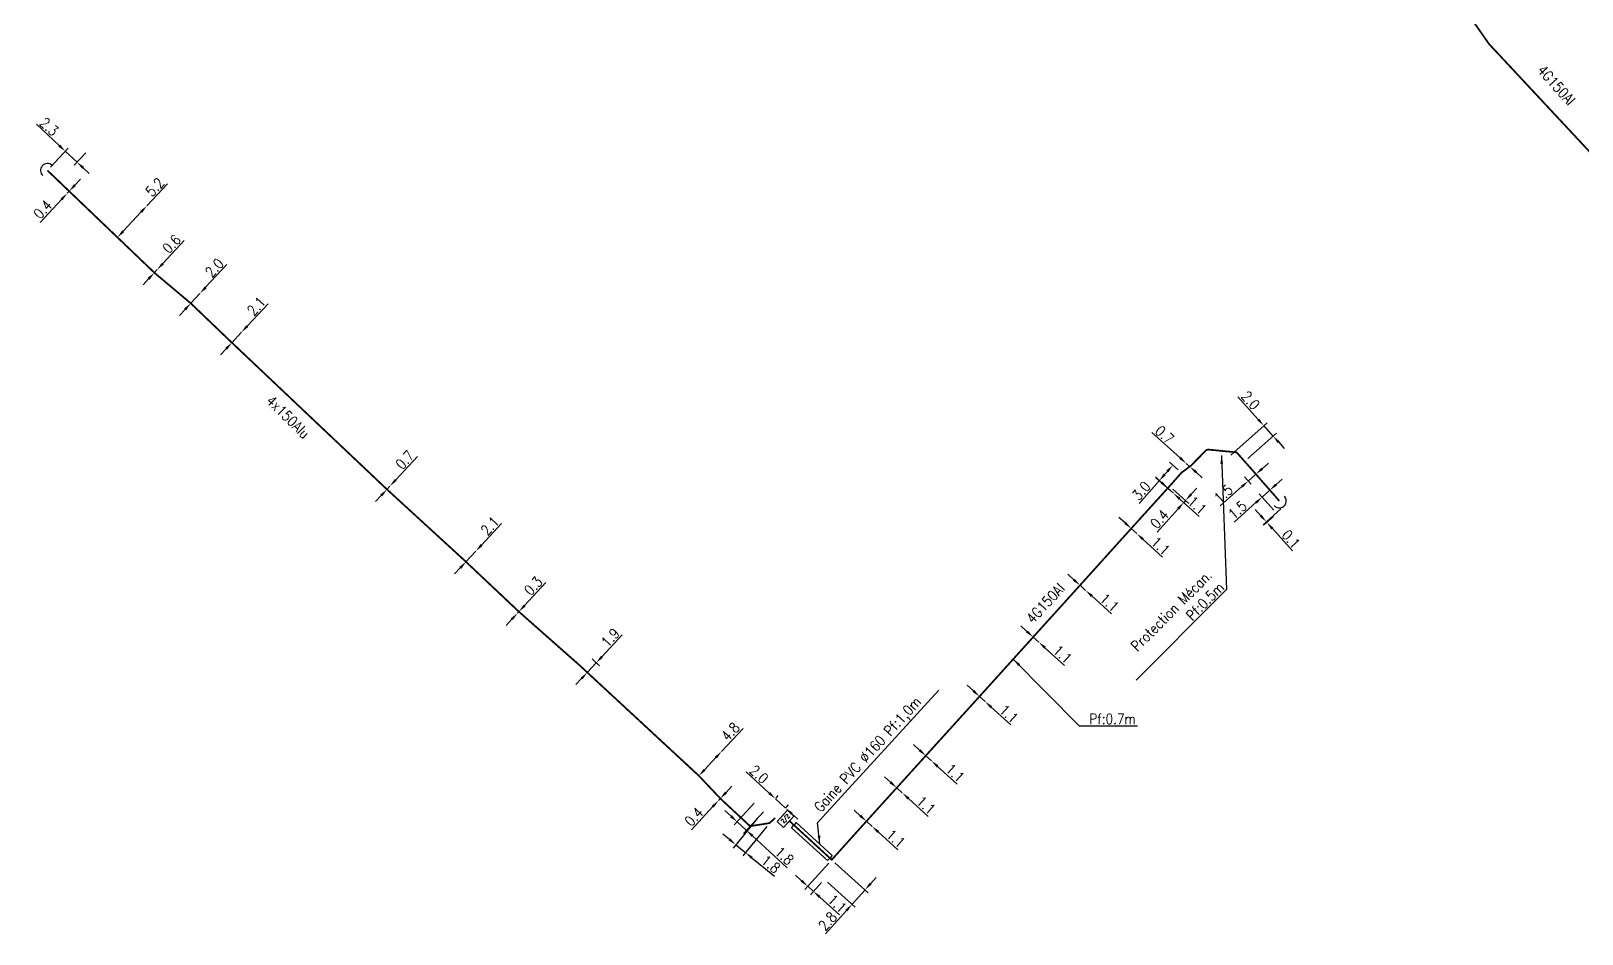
# Model space of a CAD drawing. Header units: millimetres. Extents: x 79134 to 80000, y 145000 to 146008.
# Drawn here: x 79517 to 79740.9, y 145331.9 to 145462.1 of the extents above; entities that cross this region are included whole.
import ezdxf
from ezdxf.enums import TextEntityAlignment as Align

# ---------------------------------------------------------------- set-up
doc = ezdxf.new("R2010")
doc.units = ezdxf.units.MM
doc.header["$PDMODE"] = 34
doc.linetypes.add('B_ST_AL', pattern=[2000, 1000, 1000])
doc.layers.get('0').update_dxf_attribs({"linetype": 'CONTINUOUS'})
doc.layers.get('Defpoints').update_dxf_attribs({"linetype": 'CONTINUOUS'})
for name, color, linetype in [('B_100', 3, 'CONTINUOUS'), ('B_110', 1, 'CONTINUOUS'), ('B_300', 7, 'CONTINUOUS'), ('B_310', 7, 'CONTINUOUS'), ('B_400', 7, 'CONTINUOUS'), ('B_420', 7, 'CONTINUOUS')]:
    doc.layers.add(name, color=color, linetype=linetype)
doc.styles.add('M_ROMANS', font='ROMANS.shx', dxfattribs={"width": 0.75})
doc.styles.get("Standard").update_dxf_attribs({"font": 'romans.shx', "width": 0.85})
doc.dimstyles.get("Standard").update_dxf_attribs({"dimtxt": 1.5, "dimasz": 1.2, "dimexe": 0.625, "dimexo": 0.625, "dimgap": 0.25, "dimtad": 1, "dimdec": 1, "dimzin": 0, "dimdsep": 46, "dimtxsty": 'Standard', "dimcen": -0.5, "dimclrd": 256, "dimclre": 256, "dimclrt": 256, "dimadec": 0, "dimazin": 0, "dimtfac": 1, "dimtdec": 1, "dimtmove": 0, "dimatfit": 3, "dimfxl": 1, "dimtolj": 1, "dimtzin": 0, "dimarcsym": 0})

# ---------------------------------------------------------------- blocks, each defined once
blk = doc.blocks.new('*D34')
at = {"layer": 'B_100', "linetype": 'Continuous', "lineweight": -2, "transparency": 16777216}
for p, q in [((79623.59, 145352.18), (79620.26, 145355.24)), ((79625.95, 145350.02), (79624.48, 145351.37)), ((79624.57, 145351.47), (79624.9, 145351.83)), ((79626.05, 145350.12), (79626.37, 145350.48)), ((79626.84, 145349.21), (79627.72, 145348.4))]:
    blk.add_line(p, q, dxfattribs=at)
at = {"layer": 'B_100', "linetype": 'Continuous', "transparency": 16777216}
for points in [[(79623.73, 145352.33), (79623.46, 145352.04), (79624.48, 145351.37)], [(79626.97, 145349.36), (79626.7, 145349.06), (79625.95, 145350.02)]]:
    blk.add_solid(points, dxfattribs=at)
at = {"layer": 'Defpoints', "color": 0, "linetype": 'Continuous', "transparency": 16777216}
for p in [(79624.15, 145351.01), (79624.48, 145351.37), (79625.62, 145349.66)]:
    blk.add_point(p, dxfattribs=at)
at = {"layer": 'B_100', "linetype": 'Continuous', "transparency": 16777216, "insert": (79622.11, 145354.9), "char_height": 1.5, "attachment_point": 5, "rotation": 317.4526}
blk.add_mtext('\\A1;2.0', dxfattribs=at)
blk = doc.blocks.new('*D35')
at = {"layer": 'B_100', "linetype": 'Continuous', "lineweight": -2, "transparency": 16777216}
for p, q in [((79621.83, 145348.5), (79618.37, 145344.26)), ((79617.83, 145345.5), (79616.9, 145346.26)), ((79623.23, 145347.36), (79619.76, 145343.12)), ((79618.76, 145344.74), (79620.16, 145343.61)), ((79621.09, 145342.85), (79624.33, 145340.2))]:
    blk.add_line(p, q, dxfattribs=at)
at = {"layer": 'B_100', "linetype": 'Continuous', "transparency": 16777216}
for points in [[(79617.96, 145345.66), (79617.71, 145345.35), (79618.76, 145344.74)], [(79621.21, 145343), (79620.96, 145342.69), (79620.16, 145343.61)]]:
    blk.add_solid(points, dxfattribs=at)
at = {"layer": 'Defpoints', "color": 0, "linetype": 'Continuous', "transparency": 16777216}
for p in [(79622.23, 145348.99), (79623.62, 145347.85), (79618.76, 145344.74)]:
    blk.add_point(p, dxfattribs=at)
at = {"layer": 'B_100', "linetype": 'Continuous', "transparency": 16777216, "insert": (79623.81, 145341.92), "char_height": 1.5, "attachment_point": 5, "rotation": 320.7583}
blk.add_mtext('\\A1;1.8', dxfattribs=at)
blk = doc.blocks.new('*D36')
at = {"layer": 'B_100', "linetype": 'Continuous', "lineweight": -2, "transparency": 16777216}
for p, q in [((79621.41, 145350.72), (79618.53, 145347.58)), ((79618.07, 145348.85), (79617.19, 145349.66)), ((79618.95, 145348.04), (79620.28, 145346.82)), ((79622.74, 145349.5), (79619.86, 145346.36)), ((79621.16, 145346.01), (79626.2, 145341.39))]:
    blk.add_line(p, q, dxfattribs=at)
at = {"layer": 'B_100', "linetype": 'Continuous', "transparency": 16777216}
for points in [[(79618.21, 145349), (79617.93, 145348.7), (79618.95, 145348.04)], [(79621.3, 145346.16), (79621.03, 145345.86), (79620.28, 145346.82)]]:
    blk.add_solid(points, dxfattribs=at)
at = {"layer": 'Defpoints', "color": 0, "linetype": 'Continuous', "transparency": 16777216}
for p in [(79621.83, 145351.18), (79618.95, 145348.04), (79623.16, 145349.96)]:
    blk.add_point(p, dxfattribs=at)
at = {"layer": 'B_100', "linetype": 'Continuous', "transparency": 16777216, "insert": (79625.77, 145343.14), "char_height": 1.5, "attachment_point": 5, "rotation": 317.4526}
blk.add_mtext('\\A1;1.8', dxfattribs=at)
blk = doc.blocks.new('*D37')
at = {"layer": 'B_100', "linetype": 'Continuous', "lineweight": -2, "transparency": 16777216}
for p, q in [((79617.35, 145352.28), (79618.17, 145353.16)), ((79615.44, 145350.23), (79612.34, 145346.9)), ((79616.53, 145351.4), (79616.26, 145351.11))]:
    blk.add_line(p, q, dxfattribs=at)
at = {"layer": 'B_100', "linetype": 'Continuous', "transparency": 16777216}
for points in [[(79615.3, 145350.37), (79615.59, 145350.09), (79616.26, 145351.11)], [(79617.2, 145352.42), (79617.5, 145352.14), (79616.53, 145351.4)]]:
    blk.add_solid(points, dxfattribs=at)
at = {"layer": 'Defpoints', "color": 0, "linetype": 'Continuous', "transparency": 16777216}
for p in [(79616.26, 145351.11), (79616.26, 145351.11), (79616.53, 145351.4)]:
    blk.add_point(p, dxfattribs=at)
at = {"layer": 'B_100', "linetype": 'Continuous', "transparency": 16777216, "insert": (79612.71, 145348.76), "char_height": 1.5, "attachment_point": 5, "rotation": 47.0516}
blk.add_mtext('\\A1;0.4', dxfattribs=at)
blk = doc.blocks.new('*D38')
at = {"layer": 'B_100', "linetype": 'Continuous', "lineweight": -2, "transparency": 16777216}
for p, q in [((79616.7, 145358.19), (79619.81, 145361.52)), ((79614.25, 145355.56), (79615.88, 145357.31))]:
    blk.add_line(p, q, dxfattribs=at)
at = {"layer": 'B_100', "linetype": 'Continuous', "transparency": 16777216}
for points in [[(79615.74, 145357.45), (79616.03, 145357.17), (79616.7, 145358.19)], [(79614.1, 145355.69), (79614.39, 145355.42), (79613.43, 145354.68)]]:
    blk.add_solid(points, dxfattribs=at)
at = {"layer": 'Defpoints', "color": 0, "linetype": 'Continuous', "transparency": 16777216}
for p in [(79616.7, 145358.19), (79616.7, 145358.19), (79613.43, 145354.68)]:
    blk.add_point(p, dxfattribs=at)
at = {"layer": 'B_100', "linetype": 'Continuous', "transparency": 16777216, "insert": (79617.99, 145361.04), "char_height": 1.5, "attachment_point": 5, "rotation": 46.9885}
blk.add_mtext('\\A1;4.8', dxfattribs=at)
blk = doc.blocks.new('*D39')
at = {"layer": 'B_100', "linetype": 'Continuous', "lineweight": -2, "transparency": 16777216}
for p, q in [((79599.43, 145371.86), (79602.37, 145375.01)), ((79597.31, 145369.59), (79598.61, 145370.98)), ((79598, 145371.55), (79599.07, 145370.55)), ((79596.5, 145368.71), (79595.68, 145367.84)), ((79596.7, 145370.16), (79597.77, 145369.16))]:
    blk.add_line(p, q, dxfattribs=at)
at = {"layer": 'B_100', "linetype": 'Continuous', "transparency": 16777216}
for points in [[(79599.28, 145371.99), (79599.58, 145371.72), (79598.61, 145370.98)], [(79596.35, 145368.85), (79596.64, 145368.58), (79597.31, 145369.59)]]:
    blk.add_solid(points, dxfattribs=at)
at = {"layer": 'Defpoints', "color": 0, "linetype": 'Continuous', "transparency": 16777216}
for p in [(79596.24, 145370.59), (79597.54, 145371.98), (79598.61, 145370.98)]:
    blk.add_point(p, dxfattribs=at)
at = {"layer": 'B_100', "linetype": 'Continuous', "transparency": 16777216, "insert": (79600.64, 145374.62), "char_height": 1.5, "attachment_point": 5, "rotation": 46.9772}
blk.add_mtext('\\A1;1.9', dxfattribs=at)
blk = doc.blocks.new('*D40')
at = {"layer": 'B_100', "linetype": 'Continuous', "lineweight": -2, "transparency": 16777216}
for p, q in [((79588.26, 145379.24), (79591.34, 145382.55)), ((79586.42, 145377.27), (79585.6, 145376.39)), ((79587.24, 145378.14), (79587.44, 145378.36))]:
    blk.add_line(p, q, dxfattribs=at)
at = {"layer": 'B_100', "linetype": 'Continuous', "transparency": 16777216}
for points in [[(79588.11, 145379.38), (79588.4, 145379.11), (79587.44, 145378.36)], [(79586.27, 145377.4), (79586.56, 145377.13), (79587.24, 145378.14)]]:
    blk.add_solid(points, dxfattribs=at)
at = {"layer": 'Defpoints', "color": 0, "linetype": 'Continuous', "transparency": 16777216}
for p in [(79587.24, 145378.14), (79587.24, 145378.14), (79587.44, 145378.36)]:
    blk.add_point(p, dxfattribs=at)
at = {"layer": 'B_100', "linetype": 'Continuous', "transparency": 16777216, "insert": (79589.53, 145382.07), "char_height": 1.5, "attachment_point": 5, "rotation": 47.0167}
blk.add_mtext('\\A1;0.3', dxfattribs=at)
blk = doc.blocks.new('*D41')
at = {"layer": 'B_100', "linetype": 'Continuous', "lineweight": -2, "transparency": 16777216}
for p, q in [((79582.05, 145387.97), (79584.95, 145391.09)), ((79579.8, 145385.56), (79581.23, 145387.1)), ((79578.98, 145384.68), (79578.16, 145383.8))]:
    blk.add_line(p, q, dxfattribs=at)
at = {"layer": 'B_100', "linetype": 'Continuous', "transparency": 16777216}
for points in [[(79581.9, 145388.11), (79582.19, 145387.84), (79581.23, 145387.1)], [(79578.83, 145384.82), (79579.13, 145384.55), (79579.8, 145385.56)]]:
    blk.add_solid(points, dxfattribs=at)
at = {"layer": 'Defpoints', "color": 0, "linetype": 'Continuous', "transparency": 16777216}
for p in [(79581.23, 145387.1), (79581.23, 145387.1), (79579.8, 145385.56)]:
    blk.add_point(p, dxfattribs=at)
at = {"layer": 'B_100', "linetype": 'Continuous', "transparency": 16777216, "insert": (79583.26, 145390.74), "char_height": 1.5, "attachment_point": 5, "rotation": 47.0096}
blk.add_mtext('\\A1;2.1', dxfattribs=at)
blk = doc.blocks.new('*D42')
at = {"layer": 'B_100', "linetype": 'Continuous', "lineweight": -2, "transparency": 16777216}
for p, q in [((79569.65, 145397.37), (79572.78, 145400.74)), ((79567.57, 145395.13), (79566.76, 145394.26)), ((79568.39, 145396.01), (79568.83, 145396.49))]:
    blk.add_line(p, q, dxfattribs=at)
at = {"layer": 'B_100', "linetype": 'Continuous', "transparency": 16777216}
for points in [[(79569.5, 145397.51), (79569.79, 145397.23), (79568.83, 145396.49)], [(79567.43, 145395.27), (79567.72, 145395), (79568.39, 145396.01)]]:
    blk.add_solid(points, dxfattribs=at)
at = {"layer": 'Defpoints', "color": 0, "linetype": 'Continuous', "transparency": 16777216}
for p in [(79568.39, 145396.01), (79568.83, 145396.49), (79568.83, 145396.49)]:
    blk.add_point(p, dxfattribs=at)
at = {"layer": 'B_100', "linetype": 'Continuous', "transparency": 16777216, "insert": (79570.97, 145400.26), "char_height": 1.5, "attachment_point": 5, "rotation": 47.1157}
blk.add_mtext('\\A1;0.7', dxfattribs=at)
blk = doc.blocks.new('*D43')
at = {"layer": 'B_100', "linetype": 'Continuous', "lineweight": -2, "transparency": 16777216}
for p, q in [((79548.21, 145419.56), (79551.22, 145422.8)), ((79546, 145417.18), (79547.39, 145418.68)), ((79545.18, 145416.3), (79544.36, 145415.43))]:
    blk.add_line(p, q, dxfattribs=at)
at = {"layer": 'B_100', "linetype": 'Continuous', "transparency": 16777216}
for points in [[(79548.06, 145419.7), (79548.36, 145419.43), (79547.39, 145418.68)], [(79545.03, 145416.44), (79545.32, 145416.17), (79546, 145417.18)]]:
    blk.add_solid(points, dxfattribs=at)
at = {"layer": 'Defpoints', "color": 0, "linetype": 'Continuous', "transparency": 16777216}
for p in [(79547.39, 145418.68), (79547.39, 145418.68), (79546, 145417.18)]:
    blk.add_point(p, dxfattribs=at)
at = {"layer": 'B_100', "linetype": 'Continuous', "transparency": 16777216, "insert": (79549.53, 145422.45), "char_height": 1.5, "attachment_point": 5, "rotation": 47.0756}
blk.add_mtext('\\A1;2.1', dxfattribs=at)
blk = doc.blocks.new('*D44')
at = {"layer": 'B_100', "linetype": 'Continuous', "lineweight": -2, "transparency": 16777216}
for p, q in [((79542.21, 145425.17), (79545.29, 145428.47)), ((79540.06, 145422.86), (79541.39, 145424.29)), ((79539.25, 145421.98), (79538.43, 145421.11))]:
    blk.add_line(p, q, dxfattribs=at)
at = {"layer": 'B_100', "linetype": 'Continuous', "transparency": 16777216}
for points in [[(79542.07, 145425.3), (79542.36, 145425.03), (79541.39, 145424.29)], [(79539.1, 145422.12), (79539.39, 145421.85), (79540.06, 145422.86)]]:
    blk.add_solid(points, dxfattribs=at)
at = {"layer": 'Defpoints', "color": 0, "linetype": 'Continuous', "transparency": 16777216}
for p in [(79541.39, 145424.29), (79541.39, 145424.29), (79540.06, 145422.86)]:
    blk.add_point(p, dxfattribs=at)
at = {"layer": 'B_100', "linetype": 'Continuous', "transparency": 16777216, "insert": (79543.48, 145427.99), "char_height": 1.5, "attachment_point": 5, "rotation": 47.0163}
blk.add_mtext('\\A1;2.0', dxfattribs=at)
blk = doc.blocks.new('*D45')
at = {"layer": 'B_100', "linetype": 'Continuous', "lineweight": -2, "transparency": 16777216}
for p, q in [((79536.03, 145428.59), (79539.12, 145431.9)), ((79533.98, 145426.4), (79533.17, 145425.52)), ((79534.8, 145427.28), (79535.21, 145427.72))]:
    blk.add_line(p, q, dxfattribs=at)
at = {"layer": 'B_100', "linetype": 'Continuous', "transparency": 16777216}
for points in [[(79535.89, 145428.73), (79536.18, 145428.46), (79535.21, 145427.72)], [(79533.84, 145426.54), (79534.13, 145426.26), (79534.8, 145427.28)]]:
    blk.add_solid(points, dxfattribs=at)
at = {"layer": 'Defpoints', "color": 0, "linetype": 'Continuous', "transparency": 16777216}
for p in [(79534.8, 145427.28), (79535.21, 145427.72), (79535.21, 145427.72)]:
    blk.add_point(p, dxfattribs=at)
at = {"layer": 'B_100', "linetype": 'Continuous', "transparency": 16777216, "insert": (79537.3, 145431.42), "char_height": 1.5, "attachment_point": 5, "rotation": 46.9647}
blk.add_mtext('\\A1;0.6', dxfattribs=at)
blk = doc.blocks.new('*D46')
at = {"layer": 'B_100', "linetype": 'Continuous', "lineweight": -2, "transparency": 16777216}
for p, q in [((79523.33, 145439.91), (79524.14, 145440.79)), ((79521.42, 145437.86), (79518.31, 145434.53)), ((79522.51, 145439.03), (79522.23, 145438.74))]:
    blk.add_line(p, q, dxfattribs=at)
at = {"layer": 'B_100', "linetype": 'Continuous', "transparency": 16777216}
for points in [[(79523.18, 145440.05), (79523.47, 145439.77), (79522.51, 145439.03)], [(79521.27, 145438), (79521.56, 145437.73), (79522.23, 145438.74)]]:
    blk.add_solid(points, dxfattribs=at)
at = {"layer": 'Defpoints', "color": 0, "linetype": 'Continuous', "transparency": 16777216}
for p in [(79522.23, 145438.74), (79522.23, 145438.74), (79522.51, 145439.03)]:
    blk.add_point(p, dxfattribs=at)
at = {"layer": 'B_100', "linetype": 'Continuous', "transparency": 16777216, "insert": (79518.69, 145436.4), "char_height": 1.5, "attachment_point": 5, "rotation": 47.0167}
blk.add_mtext('\\A1;0.4', dxfattribs=at)
blk = doc.blocks.new('*D47')
at = {"layer": 'B_300', "linetype": 'Continuous', "lineweight": -2, "transparency": 16777216}
for p, q in [((79521.07, 145445.62), (79517.77, 145448.7)), ((79519.8, 145442.49), (79522.38, 145445.26)), ((79523.64, 145443.23), (79521.95, 145444.8)), ((79524.9, 145444.57), (79523.22, 145442.77)), ((79524.52, 145442.41), (79525.4, 145441.59))]:
    blk.add_line(p, q, dxfattribs=at)
at = {"layer": 'B_300', "linetype": 'Continuous', "transparency": 16777216}
for points in [[(79521.21, 145445.77), (79520.94, 145445.47), (79521.95, 145444.8)], [(79524.66, 145442.56), (79524.38, 145442.26), (79523.64, 145443.23)]]:
    blk.add_solid(points, dxfattribs=at)
at = {"layer": 'Defpoints', "color": 0, "linetype": 'Continuous', "transparency": 16777216}
for p in [(79521.95, 145444.8), (79525.32, 145445.03), (79519.37, 145442.03)]:
    blk.add_point(p, dxfattribs=at)
at = {"layer": 'B_300', "linetype": 'Continuous', "transparency": 16777216, "insert": (79519.61, 145448.35), "char_height": 1.5, "attachment_point": 5, "rotation": 317.05}
blk.add_mtext('\\A1;2.3', dxfattribs=at)
blk = doc.blocks.new('B_300_05')
at = {"color": 0, "linetype": 'Continuous'}
blk.add_arc((0, 0), 1, 270, 90, dxfattribs=at)
at = {"color": 0, "linetype": 'Continuous', "style": 'M_ROMANS', "width": 0.75, "flags": 3}
for tag, p in [('DEF_LEG', (0, -5)), ('DEF_COUP', (0, -7.5)), ('DEF_TYPE', (0, -10))]:
    blk.add_attdef(tag, text='', height=1.2, dxfattribs=at).set_placement(p, align=Align.MIDDLE)
blk = doc.blocks.new('*D100')
at = {"layer": 'B_300', "linetype": 'Continuous', "lineweight": -2, "transparency": 16777216}
for p, q in [((79694.56, 145392.21), (79693.76, 145393.11)), ((79697.45, 145393.19), (79694.9, 145390.9)), ((79696.4, 145392.12), (79694.96, 145390.83)), ((79695.36, 145391.32), (79695.43, 145391.25)), ((79696.23, 145390.35), (79699.12, 145387.12))]:
    blk.add_line(p, q, dxfattribs=at)
at = {"layer": 'B_300', "linetype": 'Continuous', "transparency": 16777216}
for points in [[(79694.71, 145392.35), (79694.41, 145392.08), (79695.36, 145391.32)], [(79696.38, 145390.48), (79696.08, 145390.22), (79695.43, 145391.25)]]:
    blk.add_solid(points, dxfattribs=at)
at = {"layer": 'Defpoints', "color": 0, "linetype": 'Continuous', "transparency": 16777216}
for p in [(79697.92, 145393.61), (79695.43, 145391.25), (79696.87, 145392.53)]:
    blk.add_point(p, dxfattribs=at)
at = {"layer": 'B_300', "linetype": 'Continuous', "transparency": 16777216, "insert": (79698.93, 145388.83), "char_height": 1.5, "attachment_point": 5, "rotation": 311.8237}
blk.add_mtext('\\A1;0.1', dxfattribs=at)
blk = doc.blocks.new('*D101')
at = {"layer": 'B_110', "linetype": 'Continuous', "lineweight": -2, "transparency": 16777216}
for p, q in [((79696.77, 145396.7), (79697.66, 145397.5)), ((79696.45, 145393), (79694.34, 145395.36)), ((79695.87, 145395.9), (79694.76, 145394.9)), ((79696.54, 145395.16), (79695.46, 145396.36)), ((79693.86, 145394.1), (79690.74, 145391.3))]:
    blk.add_line(p, q, dxfattribs=at)
at = {"layer": 'B_110', "linetype": 'Continuous', "transparency": 16777216}
for points in [[(79696.63, 145396.85), (79696.9, 145396.55), (79695.87, 145395.9)], [(79693.73, 145394.24), (79694, 145393.95), (79694.76, 145394.9)]]:
    blk.add_solid(points, dxfattribs=at)
at = {"layer": 'Defpoints', "color": 0, "linetype": 'Continuous', "transparency": 16777216}
for p in [(79694.76, 145394.9), (79696.95, 145394.69), (79696.87, 145392.53)]:
    blk.add_point(p, dxfattribs=at)
at = {"layer": 'B_110', "linetype": 'Continuous', "transparency": 16777216, "insert": (79691.19, 145393.04), "char_height": 1.5, "attachment_point": 5, "rotation": 41.8237}
blk.add_mtext('\\A1;1.5', dxfattribs=at)
blk = doc.blocks.new('*D102')
at = {"layer": 'B_420', "linetype": 'Continuous', "lineweight": -2, "transparency": 16777216}
for p, q in [((79694.19, 145406.11), (79691.27, 145409.37)), ((79690.25, 145400.97), (79695.46, 145405.63)), ((79692.71, 145400.45), (79696.81, 145404.12)), ((79696.35, 145403.7), (79694.99, 145405.22)), ((79697.15, 145402.81), (79697.95, 145401.92))]:
    blk.add_line(p, q, dxfattribs=at)
at = {"layer": 'B_420', "linetype": 'Continuous', "transparency": 16777216}
for points in [[(79694.34, 145406.24), (79694.04, 145405.98), (79694.99, 145405.22)], [(79697.3, 145402.94), (79697, 145402.68), (79696.35, 145403.7)]]:
    blk.add_solid(points, dxfattribs=at)
at = {"layer": 'Defpoints', "color": 0, "linetype": 'Continuous', "transparency": 16777216}
for p in [(79694.99, 145405.22), (79689.78, 145400.55), (79692.24, 145400.03)]:
    blk.add_point(p, dxfattribs=at)
at = {"layer": 'B_420', "linetype": 'Continuous', "transparency": 16777216, "insert": (79693.08, 145408.85), "char_height": 1.5, "attachment_point": 5, "rotation": 311.834}
blk.add_mtext('\\A1;2.0', dxfattribs=at)
blk = doc.blocks.new('*D103')
at = {"layer": 'B_110', "linetype": 'Continuous', "lineweight": -2, "transparency": 16777216}
for p, q in [((79694.76, 145398.99), (79695.66, 145399.79)), ((79692.19, 145397.83), (79693.15, 145396.74)), ((79693.86, 145398.2), (79692.74, 145397.21)), ((79693.25, 145398.89), (79694.28, 145397.73)), ((79691.84, 145396.41), (79688.7, 145393.64))]:
    blk.add_line(p, q, dxfattribs=at)
at = {"layer": 'B_110', "linetype": 'Continuous', "transparency": 16777216}
for points in [[(79694.63, 145399.14), (79694.89, 145398.84), (79693.86, 145398.2)], [(79691.71, 145396.56), (79691.97, 145396.26), (79692.74, 145397.21)]]:
    blk.add_solid(points, dxfattribs=at)
at = {"layer": 'Defpoints', "color": 0, "linetype": 'Continuous', "transparency": 16777216}
for p in [(79691.78, 145398.29), (79692.84, 145399.36), (79692.74, 145397.21)]:
    blk.add_point(p, dxfattribs=at)
at = {"layer": 'B_110', "linetype": 'Continuous', "transparency": 16777216, "insert": (79689.16, 145395.38), "char_height": 1.5, "attachment_point": 5, "rotation": 41.4794}
blk.add_mtext('\\A1;1.5', dxfattribs=at)
blk = doc.blocks.new('*D104')
at = {"layer": 'B_110', "linetype": 'Continuous', "lineweight": -2, "transparency": 16777216}
for p, q in [((79682.92, 145400.55), (79678.84, 145404.2)), ((79684.34, 145399.28), (79683.81, 145399.75)), ((79683.4, 145399.28), (79683.4, 145399.28)), ((79683.92, 145398.81), (79683.92, 145398.81)), ((79685.23, 145398.48), (79686.12, 145397.68))]:
    blk.add_line(p, q, dxfattribs=at)
at = {"layer": 'B_110', "linetype": 'Continuous', "transparency": 16777216}
for points in [[(79683.05, 145400.7), (79682.79, 145400.4), (79683.81, 145399.75)], [(79685.36, 145398.63), (79685.1, 145398.33), (79684.34, 145399.28)]]:
    blk.add_solid(points, dxfattribs=at)
at = {"layer": 'Defpoints', "color": 0, "linetype": 'Continuous', "transparency": 16777216}
for p in [(79683.81, 145399.75), (79683.81, 145399.75), (79684.34, 145399.28)]:
    blk.add_point(p, dxfattribs=at)
at = {"layer": 'B_110', "linetype": 'Continuous', "transparency": 16777216, "insert": (79680.68, 145403.89), "char_height": 1.5, "attachment_point": 5, "rotation": 318.1583}
blk.add_mtext('\\A1;0.7', dxfattribs=at)
blk = doc.blocks.new('*D105')
at = {"layer": 'B_420', "linetype": 'Continuous', "lineweight": -2, "transparency": 16777216}
for p, q in [((79681.87, 145396.06), (79684.16, 145393.99)), ((79682.41, 145395.03), (79683.9, 145393.69)), ((79684.5, 145395.3), (79685.31, 145396.19)), ((79682.63, 145393.22), (79679.59, 145389.85)), ((79683.7, 145394.41), (79683.43, 145394.11))]:
    blk.add_line(p, q, dxfattribs=at)
at = {"layer": 'B_420', "linetype": 'Continuous', "transparency": 16777216}
for points in [[(79684.36, 145395.43), (79684.65, 145395.17), (79683.7, 145394.41)], [(79682.48, 145393.35), (79682.78, 145393.09), (79683.43, 145394.11)]]:
    blk.add_solid(points, dxfattribs=at)
at = {"layer": 'Defpoints', "color": 0, "linetype": 'Continuous', "transparency": 16777216}
for p in [(79681.4, 145396.48), (79681.95, 145395.45), (79683.43, 145394.11)]:
    blk.add_point(p, dxfattribs=at)
at = {"layer": 'B_420', "linetype": 'Continuous', "transparency": 16777216, "insert": (79679.93, 145391.72), "char_height": 1.5, "attachment_point": 5, "rotation": 47.9789}
blk.add_mtext('\\A1;0.4', dxfattribs=at)
blk = doc.blocks.new('*D106')
at = {"layer": 'B_110', "linetype": 'Continuous', "lineweight": -2, "transparency": 16777216}
for p, q in [((79680.25, 145396.99), (79679.36, 145397.8)), ((79680.98, 145396.02), (79680.72, 145395.72)), ((79681.14, 145396.19), (79681.95, 145395.45)), ((79682.37, 145395.91), (79682.37, 145395.91)), ((79682.84, 145394.65), (79685.68, 145392.08))]:
    blk.add_line(p, q, dxfattribs=at)
at = {"layer": 'B_110', "linetype": 'Continuous', "transparency": 16777216}
for points in [[(79680.38, 145397.14), (79680.11, 145396.84), (79681.14, 145396.19)], [(79682.98, 145394.79), (79682.71, 145394.5), (79681.95, 145395.45)]]:
    blk.add_solid(points, dxfattribs=at)
at = {"layer": 'Defpoints', "color": 0, "linetype": 'Continuous', "transparency": 16777216}
for p in [(79681.4, 145396.48), (79681.95, 145395.45), (79681.95, 145395.45)]:
    blk.add_point(p, dxfattribs=at)
at = {"layer": 'B_110', "linetype": 'Continuous', "transparency": 16777216, "insert": (79685.38, 145393.7), "char_height": 1.5, "attachment_point": 5, "rotation": 317.8954}
blk.add_mtext('\\A1;1.1', dxfattribs=at)
blk = doc.blocks.new('*D107')
at = {"layer": 'B_110', "linetype": 'Continuous', "lineweight": -2, "transparency": 16777216}
for p, q in [((79674.96, 145391.17), (79674.08, 145391.97)), ((79675.85, 145390.36), (79676.67, 145389.62)), ((79677.55, 145388.81), (79680.39, 145386.24))]:
    blk.add_line(p, q, dxfattribs=at)
at = {"layer": 'B_110', "linetype": 'Continuous', "transparency": 16777216}
for points in [[(79675.1, 145391.31), (79674.83, 145391.02), (79675.85, 145390.36)], [(79677.69, 145388.96), (79677.42, 145388.67), (79676.67, 145389.62)]]:
    blk.add_solid(points, dxfattribs=at)
at = {"layer": 'Defpoints', "color": 0, "linetype": 'Continuous', "transparency": 16777216}
for p in [(79675.85, 145390.36), (79676.67, 145389.62), (79676.67, 145389.62)]:
    blk.add_point(p, dxfattribs=at)
at = {"layer": 'B_110', "linetype": 'Continuous', "transparency": 16777216, "insert": (79680.09, 145387.86), "char_height": 1.5, "attachment_point": 5, "rotation": 317.7495}
blk.add_mtext('\\A1;1.1', dxfattribs=at)
blk = doc.blocks.new('*D108')
at = {"layer": 'B_110', "linetype": 'Continuous', "lineweight": -2, "transparency": 16777216}
for p, q in [((79667.57, 145382.98), (79666.68, 145383.78)), ((79668.46, 145382.17), (79669.27, 145381.44)), ((79670.16, 145380.63), (79673, 145378.07))]:
    blk.add_line(p, q, dxfattribs=at)
at = {"layer": 'B_110', "linetype": 'Continuous', "transparency": 16777216}
for points in [[(79667.7, 145383.13), (79667.43, 145382.83), (79668.46, 145382.17)], [(79670.3, 145380.78), (79670.03, 145380.48), (79669.27, 145381.44)]]:
    blk.add_solid(points, dxfattribs=at)
at = {"layer": 'Defpoints', "color": 0, "linetype": 'Continuous', "transparency": 16777216}
for p in [(79668.46, 145382.17), (79669.27, 145381.44), (79669.27, 145381.44)]:
    blk.add_point(p, dxfattribs=at)
at = {"layer": 'B_110', "linetype": 'Continuous', "transparency": 16777216, "insert": (79672.7, 145379.69), "char_height": 1.5, "attachment_point": 5, "rotation": 317.8892}
blk.add_mtext('\\A1;1.1', dxfattribs=at)
blk = doc.blocks.new('*D109')
at = {"layer": 'B_110', "linetype": 'Continuous', "lineweight": -2, "transparency": 16777216}
for p, q in [((79660.8, 145375.5), (79659.91, 145376.31)), ((79661.7, 145374.7), (79662.51, 145373.96)), ((79663.4, 145373.16), (79666.24, 145370.6))]:
    blk.add_line(p, q, dxfattribs=at)
at = {"layer": 'B_110', "linetype": 'Continuous', "transparency": 16777216}
for points in [[(79660.94, 145375.65), (79660.67, 145375.35), (79661.7, 145374.7)], [(79663.54, 145373.31), (79663.27, 145373.01), (79662.51, 145373.96)]]:
    blk.add_solid(points, dxfattribs=at)
at = {"layer": 'Defpoints', "color": 0, "linetype": 'Continuous', "transparency": 16777216}
for p in [(79661.7, 145374.7), (79662.51, 145373.96), (79662.51, 145373.96)]:
    blk.add_point(p, dxfattribs=at)
at = {"layer": 'B_110', "linetype": 'Continuous', "transparency": 16777216, "insert": (79665.94, 145372.22), "char_height": 1.5, "attachment_point": 5, "rotation": 317.9655}
blk.add_mtext('\\A1;1.1', dxfattribs=at)
blk = doc.blocks.new('*D110')
at = {"layer": 'B_110', "linetype": 'Continuous', "lineweight": -2, "transparency": 16777216}
for p, q in [((79653.06, 145366.93), (79652.17, 145367.74)), ((79653.95, 145366.13), (79654.76, 145365.39)), ((79653.53, 145365.66), (79653.53, 145365.66)), ((79654.34, 145364.93), (79654.34, 145364.93)), ((79655.65, 145364.58), (79658.48, 145362.01))]:
    blk.add_line(p, q, dxfattribs=at)
at = {"layer": 'B_110', "linetype": 'Continuous', "transparency": 16777216}
for points in [[(79653.2, 145367.08), (79652.93, 145366.79), (79653.95, 145366.13)], [(79655.79, 145364.73), (79655.52, 145364.43), (79654.76, 145365.39)]]:
    blk.add_solid(points, dxfattribs=at)
at = {"layer": 'Defpoints', "color": 0, "linetype": 'Continuous', "transparency": 16777216}
for p in [(79653.95, 145366.13), (79654.76, 145365.39), (79654.76, 145365.39)]:
    blk.add_point(p, dxfattribs=at)
at = {"layer": 'B_110', "linetype": 'Continuous', "transparency": 16777216, "insert": (79658.18, 145363.63), "char_height": 1.5, "attachment_point": 5, "rotation": 317.7396}
blk.add_mtext('\\A1;1.1', dxfattribs=at)
blk = doc.blocks.new('*D111')
at = {"layer": 'B_110', "linetype": 'Continuous', "lineweight": -2, "transparency": 16777216}
for p, q in [((79645.3, 145358.39), (79644.41, 145359.19)), ((79646.19, 145357.58), (79647.01, 145356.84)), ((79647.9, 145356.04), (79650.73, 145353.47))]:
    blk.add_line(p, q, dxfattribs=at)
at = {"layer": 'B_110', "linetype": 'Continuous', "transparency": 16777216}
for points in [[(79645.44, 145358.53), (79645.17, 145358.24), (79646.19, 145357.58)], [(79648.03, 145356.19), (79647.76, 145355.89), (79647.01, 145356.84)]]:
    blk.add_solid(points, dxfattribs=at)
at = {"layer": 'Defpoints', "color": 0, "linetype": 'Continuous', "transparency": 16777216}
for p in [(79646.19, 145357.58), (79647.01, 145356.84), (79647.01, 145356.84)]:
    blk.add_point(p, dxfattribs=at)
at = {"layer": 'B_110', "linetype": 'Continuous', "transparency": 16777216, "insert": (79650.43, 145355.09), "char_height": 1.5, "attachment_point": 5, "rotation": 317.8508}
blk.add_mtext('\\A1;1.1', dxfattribs=at)
blk = doc.blocks.new('*D112')
at = {"layer": 'B_110', "linetype": 'Continuous', "lineweight": -2, "transparency": 16777216}
for p, q in [((79641.1, 145353.75), (79640.21, 145354.55)), ((79641.99, 145352.94), (79642.8, 145352.2)), ((79643.69, 145351.4), (79646.53, 145348.83))]:
    blk.add_line(p, q, dxfattribs=at)
at = {"layer": 'B_110', "linetype": 'Continuous', "transparency": 16777216}
for points in [[(79641.23, 145353.9), (79640.97, 145353.6), (79641.99, 145352.94)], [(79643.83, 145351.55), (79643.56, 145351.25), (79642.8, 145352.2)]]:
    blk.add_solid(points, dxfattribs=at)
at = {"layer": 'Defpoints', "color": 0, "linetype": 'Continuous', "transparency": 16777216}
for p in [(79641.99, 145352.94), (79642.8, 145352.2), (79642.8, 145352.2)]:
    blk.add_point(p, dxfattribs=at)
at = {"layer": 'B_110', "linetype": 'Continuous', "transparency": 16777216, "insert": (79646.23, 145350.45), "char_height": 1.5, "attachment_point": 5, "rotation": 317.8193}
blk.add_mtext('\\A1;1.1', dxfattribs=at)
blk = doc.blocks.new('*D113')
at = {"layer": 'B_110', "linetype": 'Continuous', "lineweight": -2, "transparency": 16777216}
for p, q in [((79636.73, 145348.92), (79635.83, 145349.72)), ((79637.62, 145348.12), (79638.43, 145347.38)), ((79639.33, 145346.58), (79642.17, 145344.02))]:
    blk.add_line(p, q, dxfattribs=at)
at = {"layer": 'B_110', "linetype": 'Continuous', "transparency": 16777216}
for points in [[(79636.86, 145349.07), (79636.59, 145348.77), (79637.62, 145348.12)], [(79639.46, 145346.73), (79639.19, 145346.43), (79638.43, 145347.38)]]:
    blk.add_solid(points, dxfattribs=at)
at = {"layer": 'Defpoints', "color": 0, "linetype": 'Continuous', "transparency": 16777216}
for p in [(79637.62, 145348.12), (79638.43, 145347.38), (79638.43, 145347.38)]:
    blk.add_point(p, dxfattribs=at)
at = {"layer": 'B_110', "linetype": 'Continuous', "transparency": 16777216, "insert": (79641.86, 145345.64), "char_height": 1.5, "attachment_point": 5, "rotation": 317.9752}
blk.add_mtext('\\A1;1.1', dxfattribs=at)
blk = doc.blocks.new('*D114')
at = {"layer": 'B_110', "linetype": 'Continuous', "lineweight": -2, "transparency": 16777216}
for p, q in [((79632.19, 145342.09), (79628.74, 145338.26)), ((79628.27, 145339.53), (79627.38, 145340.33)), ((79631.13, 145339.27), (79629.56, 145337.52)), ((79629.16, 145338.73), (79629.98, 145337.99)), ((79630.87, 145337.19), (79633.71, 145334.63))]:
    blk.add_line(p, q, dxfattribs=at)
at = {"layer": 'B_110', "linetype": 'Continuous', "transparency": 16777216}
for points in [[(79628.4, 145339.68), (79628.13, 145339.38), (79629.16, 145338.73)], [(79631, 145337.34), (79630.74, 145337.04), (79629.98, 145337.99)]]:
    blk.add_solid(points, dxfattribs=at)
at = {"layer": 'Defpoints', "color": 0, "linetype": 'Continuous', "transparency": 16777216}
for p in [(79632.61, 145342.56), (79631.55, 145339.74), (79629.98, 145337.99)]:
    blk.add_point(p, dxfattribs=at)
at = {"layer": 'B_110', "linetype": 'Continuous', "transparency": 16777216, "insert": (79633.41, 145336.25), "char_height": 1.5, "attachment_point": 5, "rotation": 318.0241}
blk.add_mtext('\\A1;1.1', dxfattribs=at)
blk = doc.blocks.new('*D115')
at = {"layer": 'B_110', "linetype": 'Continuous', "lineweight": -2, "transparency": 16777216}
for p, q in [((79633.07, 145342.14), (79637.88, 145337.8)), ((79632.02, 145339.32), (79636.01, 145335.72)), ((79638.22, 145339.11), (79639.03, 145340)), ((79637.42, 145338.22), (79635.55, 145336.14)), ((79634.74, 145335.25), (79631.69, 145331.86))]:
    blk.add_line(p, q, dxfattribs=at)
at = {"layer": 'B_110', "linetype": 'Continuous', "transparency": 16777216}
for points in [[(79638.07, 145339.25), (79638.37, 145338.98), (79637.42, 145338.22)], [(79634.59, 145335.38), (79634.89, 145335.11), (79635.55, 145336.14)]]:
    blk.add_solid(points, dxfattribs=at)
at = {"layer": 'Defpoints', "color": 0, "linetype": 'Continuous', "transparency": 16777216}
for p in [(79632.61, 145342.56), (79631.55, 145339.74), (79635.55, 145336.14)]:
    blk.add_point(p, dxfattribs=at)
at = {"layer": 'B_110', "linetype": 'Continuous', "transparency": 16777216, "insert": (79632.01, 145333.7), "char_height": 1.5, "attachment_point": 5, "rotation": 47.9902}
blk.add_mtext('\\A1;2.8', dxfattribs=at)
blk = doc.blocks.new('B_310_02')
at = {"color": 0, "linetype": 'Continuous', "flags": 128}
blk.add_lwpolyline([(-2.25, -1.25), (-2.25, 1.25), (2.25, 1.25), (2.25, -1.25)], close=True, dxfattribs=at)
at = {"color": 0, "linetype": 'Continuous', "style": 'M_ROMANS', "width": 0.75}
blk.add_text('2/2', height=1.2, dxfattribs=at).set_placement((0, 0), align=Align.MIDDLE)
at = {"color": 0, "linetype": 'Continuous', "style": 'M_ROMANS', "width": 0.75, "flags": 3}
for tag, p in [('DEF_LEG', (0, -5)), ('DEF_COUP', (0, -7.5)), ('DEF_TYPE', (0, -10))]:
    blk.add_attdef(tag, text='', height=1.2, dxfattribs=at).set_placement(p, align=Align.MIDDLE)
blk = doc.blocks.new('*D116')
at = {"layer": 'B_110', "linetype": 'Continuous', "lineweight": -2, "transparency": 16777216}
for p, q in [((79682.64, 145398.83), (79681.39, 145399.92)), ((79679.89, 145397.25), (79677.01, 145393.96)), ((79681.5, 145395.84), (79679.42, 145397.66)), ((79681.07, 145398.61), (79680.68, 145398.15))]:
    blk.add_line(p, q, dxfattribs=at)
at = {"layer": 'B_110', "linetype": 'Continuous', "transparency": 16777216}
for points in [[(79680.92, 145398.74), (79681.22, 145398.47), (79681.86, 145399.51)], [(79680.53, 145398.29), (79680.83, 145398.02), (79679.89, 145397.25)]]:
    blk.add_solid(points, dxfattribs=at)
at = {"layer": 'Defpoints', "color": 0, "linetype": 'Continuous', "transparency": 16777216}
for p in [(79681.86, 145399.51), (79683.11, 145398.42), (79681.97, 145395.43)]:
    blk.add_point(p, dxfattribs=at)
at = {"layer": 'B_110', "linetype": 'Continuous', "transparency": 16777216, "insert": (79677.3, 145395.81), "char_height": 1.5, "attachment_point": 5, "rotation": 48.8262}
blk.add_mtext('\\A1;3.0', dxfattribs=at)
blk = doc.blocks.new('*D186')
at = {"layer": 'B_100', "linetype": 'Continuous', "lineweight": -2}
for p, q in [((79533.71, 145436.92), (79536.69, 145440.12)), ((79530.29, 145433.25), (79532.89, 145436.04))]:
    blk.add_line(p, q, dxfattribs=at)
at = {"layer": 'B_100', "linetype": 'Continuous'}
for points in [[(79532.75, 145436.18), (79533.04, 145435.9), (79533.71, 145436.92)], [(79530.15, 145433.38), (79530.44, 145433.11), (79529.48, 145432.37)]]:
    blk.add_solid(points, dxfattribs=at)
at = {"layer": 'Defpoints', "color": 0, "linetype": 'Continuous'}
for p in [(79533.71, 145436.92), (79533.71, 145436.92), (79529.48, 145432.37)]:
    blk.add_point(p, dxfattribs=at)
at = {"layer": 'B_100', "linetype": 'Continuous', "insert": (79534.88, 145439.64), "char_height": 1.5, "attachment_point": 5, "rotation": 47.05}
blk.add_mtext('\\A1;5.2', dxfattribs=at)

msp = doc.modelspace()

# ---------------------------------------------------------------- linework, layer by layer
at = {"layer": 'B_100', "linetype": 'B_ST_AL', "flags": 128}
msp.add_lwpolyline([(79519.37, 145442.03, 0.25, 0.25, 0), (79534.8, 145427.28, 0.25, 0.25, 0), (79540.06, 145422.86, 0.25, 0.25, 0), (79546, 145417.18, 0.25, 0.25, 0), (79568.39, 145396.01, 0.25, 0.25, 0), (79579.8, 145385.56, 0.25, 0.25, 0), (79587.44, 145378.36, 0.25, 0.25, 0), (79596.24, 145370.59, 0.25, 0.25, 0), (79613.43, 145354.68, 0.25, 0.25, 0), (79616.53, 145351.4, 0.25, 0.25, 0), (79620.82, 145347.41, 0.25, 0.25, 0), (79623.62, 145347.85, 0.25, 0.25, 0), (79624.45, 145348.6, 0, 0, 0)], format="xyseb", dxfattribs=at)
at = {"layer": 'B_110', "linetype": 'B_ST_AL', "const_width": 0.25, "flags": 128}
msp.add_lwpolyline([(79694.08, 145532.48), (79683.5, 145525.2, 0.414228), (79683.37, 145524.51), (79685.58, 145521.29), (79685.58, 145521.29), (79705.04, 145493.01), (79715.12, 145478.03), (79727.51, 145460.29), (79743.69, 145442.96), (79750.31, 145435.65), (79774.54, 145408.83), (79780.06, 145401.67), (79784.34, 145396.92, 0.198449), (79784.69, 145396.76), (79788.76, 145396.54, -0.198833), (79789.1, 145396.37), (79792.86, 145392.2), (79796.66, 145387.75)], format="xyb", dxfattribs=at)
at = {"layer": 'B_110', "linetype": 'B_ST_AL', "flags": 128}
msp.add_lwpolyline([(79697.24, 145394.34, 0.25, 0.25, 0), (79692.84, 145399.36, 0.25, 0.25, 0), (79691.21, 145401.2, 0.25, 0.25, 0.189314), (79690.88, 145401.37, 0.25, 0.25, 0), (79687.01, 145401.75, 0.25, 0.25, 0.227659), (79686.61, 145401.6, 0.25, 0.25, 0), (79684.5, 145399.45, 0.25, 0.25, 0), (79683.11, 145398.42, 0.25, 0.25, 0), (79681.4, 145396.48, 0.25, 0.25, 0), (79675.85, 145390.36, 0.25, 0.25, 0), (79668.46, 145382.17, 0.25, 0.25, 0), (79661.7, 145374.7, 0.25, 0.25, 0), (79653.95, 145366.13, 0.25, 0.25, 0), (79646.19, 145357.58, 0.25, 0.25, 0), (79641.99, 145352.94, 0.25, 0.25, 0), (79637.62, 145348.12, 0.25, 0.25, 0), (79632.61, 145342.56, 0.25, 0.25, 0), (79626.5, 145348.16, 0, 0, 0)], format="xyseb", dxfattribs=at)
at = {"layer": 'B_400', "color": 7}
for p, q in [((79626.81, 145347.19), (79627.15, 145347.56)), ((79626.81, 145347.19), (79631.99, 145342.44)), ((79627.49, 145347.93), (79627.15, 145347.56)), ((79627.49, 145347.93), (79632.67, 145343.18)), ((79631.99, 145342.44), (79632.33, 145342.81)), ((79632.67, 145343.18), (79632.33, 145342.81))]:
    msp.add_line(p, q, dxfattribs=at)

# ---------------------------------------------------------------- block references
at = {"layer": 'B_300'}
for p, rotation in [((79519.37, 145442.03), 138.4348124279284), ((79697.24, 145394.34), 311.8237451203208)]:
    msp.add_blockref('B_300_05', p, dxfattribs=dict(at, rotation=rotation))
at = {"layer": 'B_310', "xscale": 0.5000000000000786, "yscale": 0.5000000000000786, "zscale": 0.5000000000000786, "rotation": 47.45264628161026}
msp.add_blockref('B_310_02', (79625.94, 145348.47), dxfattribs=at)

# ---------------------------------------------------------------- texts
at = {"layer": 'B_100', "linetype": 'Continuous', "width": 0.85}
msp.add_text('4x150Alu', height=1.5, rotation=315.1949, dxfattribs=at).set_placement((79554.12, 145406.46), align=Align.MIDDLE)
at = {"layer": 'B_110', "linetype": 'Continuous', "width": 0.85}
for rotation, p in [(312.0914, (79737.24, 145454.35)), (46.9792, (79663.47, 145379.58))]:
    msp.add_text('4G150Al', height=1.5, rotation=rotation, dxfattribs=at).set_placement(p, align=Align.MIDDLE)
at = {"layer": 'B_110', "linetype": 'Continuous', "insert": (79669.8, 145362.14), "char_height": 1.5, "attachment_point": 7}
msp.add_mtext('Pf:0.7m', dxfattribs=at)
at = {"layer": 'B_400', "linetype": 'Continuous', "insert": (79629.92, 145350.32), "char_height": 1.5, "attachment_point": 1, "rotation": 47.5}
msp.add_mtext('\\A1;Gaine PVC %%C160 Pf:1,0m', dxfattribs=at)
at = {"layer": 'B_420', "linetype": 'Continuous', "insert": (79689.43, 145381.7), "char_height": 1.5, "attachment_point": 9, "rotation": 45}
msp.add_mtext('\\A1;Protection Mécan. \\PPf:0.5m', dxfattribs=at)

# ---------------------------------------------------------------- dimensions: what is measured, and where the dimension line sits
at = {"layer": 'B_100', "linetype": 'Continuous'}
for base, p1, p2, angle, picture, middle in [((79522.23, 145438.74), (79522.51, 145439.03), (79522.23, 145438.74), 227.0167, '*D46', (79519.42, 145435.72)), ((79535.21, 145427.72), (79534.8, 145427.28), (79535.21, 145427.72), 46.9647, '*D45', (79538.03, 145430.74)), ((79541.39, 145424.29), (79540.06, 145422.86), (79541.39, 145424.29), 47.0163, '*D44', (79544.21, 145427.31)), ((79547.39, 145418.68), (79546, 145417.18), (79547.39, 145418.68), 47.0756, '*D43', (79550.26, 145421.77)), ((79568.83, 145396.49), (79568.39, 145396.01), (79568.83, 145396.49), 47.1157, '*D42', (79571.7, 145399.58)), ((79581.23, 145387.1), (79579.8, 145385.56), (79581.23, 145387.1), 47.0096, '*D41', (79583.99, 145390.06)), ((79587.24, 145378.14), (79587.44, 145378.36), (79587.24, 145378.14), 227.0167, '*D40', (79590.26, 145381.39)), ((79598.61, 145370.98), (79596.24, 145370.59), (79597.54, 145371.98), 46.9772, '*D39', (79601.37, 145373.94)), ((79616.7, 145358.19), (79613.43, 145354.68), (79616.7, 145358.19), 46.9885, '*D38', (79618.73, 145360.36)), ((79624.48, 145351.37), (79625.62, 145349.66), (79624.15, 145351.01), 137.4526, '*D34', (79621.43, 145354.17)), ((79616.26, 145351.11), (79616.53, 145351.4), (79616.26, 145351.11), 227.0516, '*D37', (79613.44, 145348.08)), ((79618.95, 145348.04), (79623.16, 145349.96), (79621.83, 145351.18), 137.4526, '*D36', (79625.1, 145342.4)), ((79618.76, 145344.74), (79623.62, 145347.85), (79622.23, 145348.99), 140.7583, '*D35', (79623.17, 145341.14))]:
    dim = msp.add_linear_dim(base=base, p1=p1, p2=p2, angle=angle, dimstyle='Standard', dxfattribs=at)
    dim.commit()
    dim.dimension.update_dxf_attribs({"geometry": picture, "text_midpoint": middle, "dimtype": 161})
dim = msp.add_linear_dim(base=(79533.71, 145436.92), p1=(79529.48, 145432.37), p2=(79533.71, 145436.92), angle=227.05, text='5.2', dimstyle='Standard', dxfattribs=at)
dim.commit()
dim.dimension.update_dxf_attribs({"geometry": '*D186', "text_midpoint": (79535.61, 145438.96), "dimtype": 160})
at = {"layer": 'B_110', "linetype": 'Continuous'}
for base, p1, p2, angle, picture, middle in [((79683.81, 145399.75), (79684.34, 145399.28), (79683.81, 145399.75), 318.1583, '*D104', (79680.02, 145403.15)), ((79681.86, 145399.51), (79681.97, 145395.43), (79683.11, 145398.42), 48.8262, '*D116', (79678.05, 145395.15)), ((79692.74, 145397.21), (79692.84, 145399.36), (79691.78, 145398.29), 41.4794, '*D103', (79689.82, 145394.63)), ((79681.95, 145395.45), (79681.4, 145396.48), (79681.95, 145395.45), 137.8954, '*D106', (79684.71, 145392.96)), ((79694.76, 145394.9), (79696.95, 145394.69), (79696.87, 145392.53), 41.8237, '*D101', (79691.85, 145392.3)), ((79676.67, 145389.62), (79675.85, 145390.36), (79676.67, 145389.62), 137.7495, '*D107', (79679.41, 145387.12)), ((79669.27, 145381.44), (79668.46, 145382.17), (79669.27, 145381.44), 137.8892, '*D108', (79672.03, 145378.95)), ((79662.51, 145373.96), (79661.7, 145374.7), (79662.51, 145373.96), 137.9655, '*D109', (79665.27, 145371.48)), ((79654.76, 145365.39), (79653.95, 145366.13), (79654.76, 145365.39), 137.7396, '*D110', (79657.51, 145362.89)), ((79647.01, 145356.84), (79646.19, 145357.58), (79647.01, 145356.84), 137.8508, '*D111', (79649.76, 145354.35)), ((79642.8, 145352.2), (79641.99, 145352.94), (79642.8, 145352.2), 137.8193, '*D112', (79645.56, 145349.71)), ((79638.43, 145347.38), (79637.62, 145348.12), (79638.43, 145347.38), 137.9752, '*D113', (79641.19, 145344.9)), ((79629.98, 145337.99), (79632.61, 145342.56), (79631.55, 145339.74), 138.0241, '*D114', (79632.74, 145335.51)), ((79635.55, 145336.14), (79632.61, 145342.56), (79631.55, 145339.74), 47.9902, '*D115', (79632.75, 145333.03))]:
    dim = msp.add_linear_dim(base=base, p1=p1, p2=p2, angle=angle, dimstyle='Standard', dxfattribs=at)
    dim.commit()
    dim.dimension.update_dxf_attribs({"geometry": picture, "text_midpoint": middle, "dimtype": 160})
at = {"layer": 'B_300', "linetype": 'Continuous'}
for base, p1, p2, angle, picture, middle in [((79521.95, 145444.8), (79525.32, 145445.03), (79519.37, 145442.03), 317.05, '*D47', (79518.93, 145447.62)), ((79695.43, 145391.25), (79697.92, 145393.61), (79696.87, 145392.53), 131.8237, '*D100', (79698.18, 145388.17))]:
    dim = msp.add_linear_dim(base=base, p1=p1, p2=p2, angle=angle, dimstyle='Standard', dxfattribs=at)
    dim.commit()
    dim.dimension.update_dxf_attribs({"geometry": picture, "text_midpoint": middle, "dimtype": 160})
at = {"layer": 'B_420', "linetype": 'Continuous'}
for base, p1, p2, angle, picture, middle in [((79694.99, 145405.22), (79692.24, 145400.03), (79689.78, 145400.55), 311.834, '*D102', (79692.33, 145408.19)), ((79683.43, 145394.11), (79681.4, 145396.48), (79681.95, 145395.45), 47.9789, '*D105', (79680.68, 145391.05))]:
    dim = msp.add_linear_dim(base=base, p1=p1, p2=p2, angle=angle, dimstyle='Standard', dxfattribs=at)
    dim.commit()
    dim.dimension.update_dxf_attribs({"geometry": picture, "text_midpoint": middle, "dimtype": 160})

# ---------------------------------------------------------------- leaders
at = {"layer": 'B_110', "linetype": 'Continuous', "annotation_type": 0, "has_hookline": 1, "hookline_direction": 0, "text_width": 6.98}
msp.add_leader([(79658.82, 145371.52), (79668.35, 145361.89), (79669.55, 145361.89)], dimstyle='Standard', dxfattribs=at)
at = {"layer": 'B_400', "linetype": 'Continuous', "annotation_type": 0, "has_hookline": 1, "hookline_direction": 0, "text_width": 24.47, "horizontal_direction": (0.67559, 0.737277, 0)}
msp.add_leader([(79630.89, 145344.83), (79630.57, 145347.91), (79631.39, 145348.8)], dimstyle='Standard', override={"dimgap": 0.25, "dimtad": 1}, dxfattribs=at)
at = {"layer": 'B_420', "linetype": 'Continuous', "annotation_type": 0, "has_hookline": 1, "hookline_direction": 1, "text_width": 17, "horizontal_direction": (0.707107, 0.707107, 0)}
msp.add_leader([(79688.88, 145400.9), (79689.61, 145381.54), (79688.76, 145380.69)], dimstyle='Standard', override={"dimgap": 0.25, "dimtad": 1}, dxfattribs=at)

doc.saveas('drawing.dxf')
